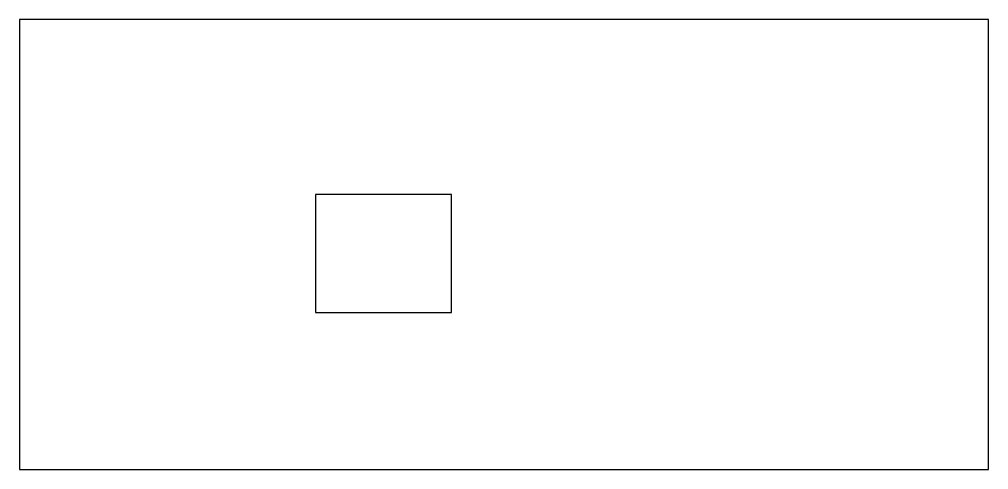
# Model space of a CAD drawing. Header units: millimetres. Extents: x 8088 to 8784, y 4518 to 4842.
import ezdxf

# ---------------------------------------------------------------- set-up
doc = ezdxf.new("R2010")
doc.units = ezdxf.units.MM
doc.header["$LTSCALE"] = 10
doc.layers.add('grabado linea medio', color=3, linetype='Continuous')
doc.layers.add('Material', color=7, linetype='Continuous')

msp = doc.modelspace()

# ---------------------------------------------------------------- linework, layer by layer
at = {"layer": 'grabado linea medio'}
msp.add_lwpolyline([(8300.42, 4715.86), (8300.42, 4630.92), (8398.26, 4630.92), (8398.26, 4715.86)], close=True, dxfattribs=at)
at = {"layer": 'Material'}
msp.add_lwpolyline([(8087.53, 4841.66), (8087.53, 4518.02), (8784.26, 4518.02), (8784.26, 4841.66)], close=True, dxfattribs=at)

doc.saveas('drawing.dxf')
